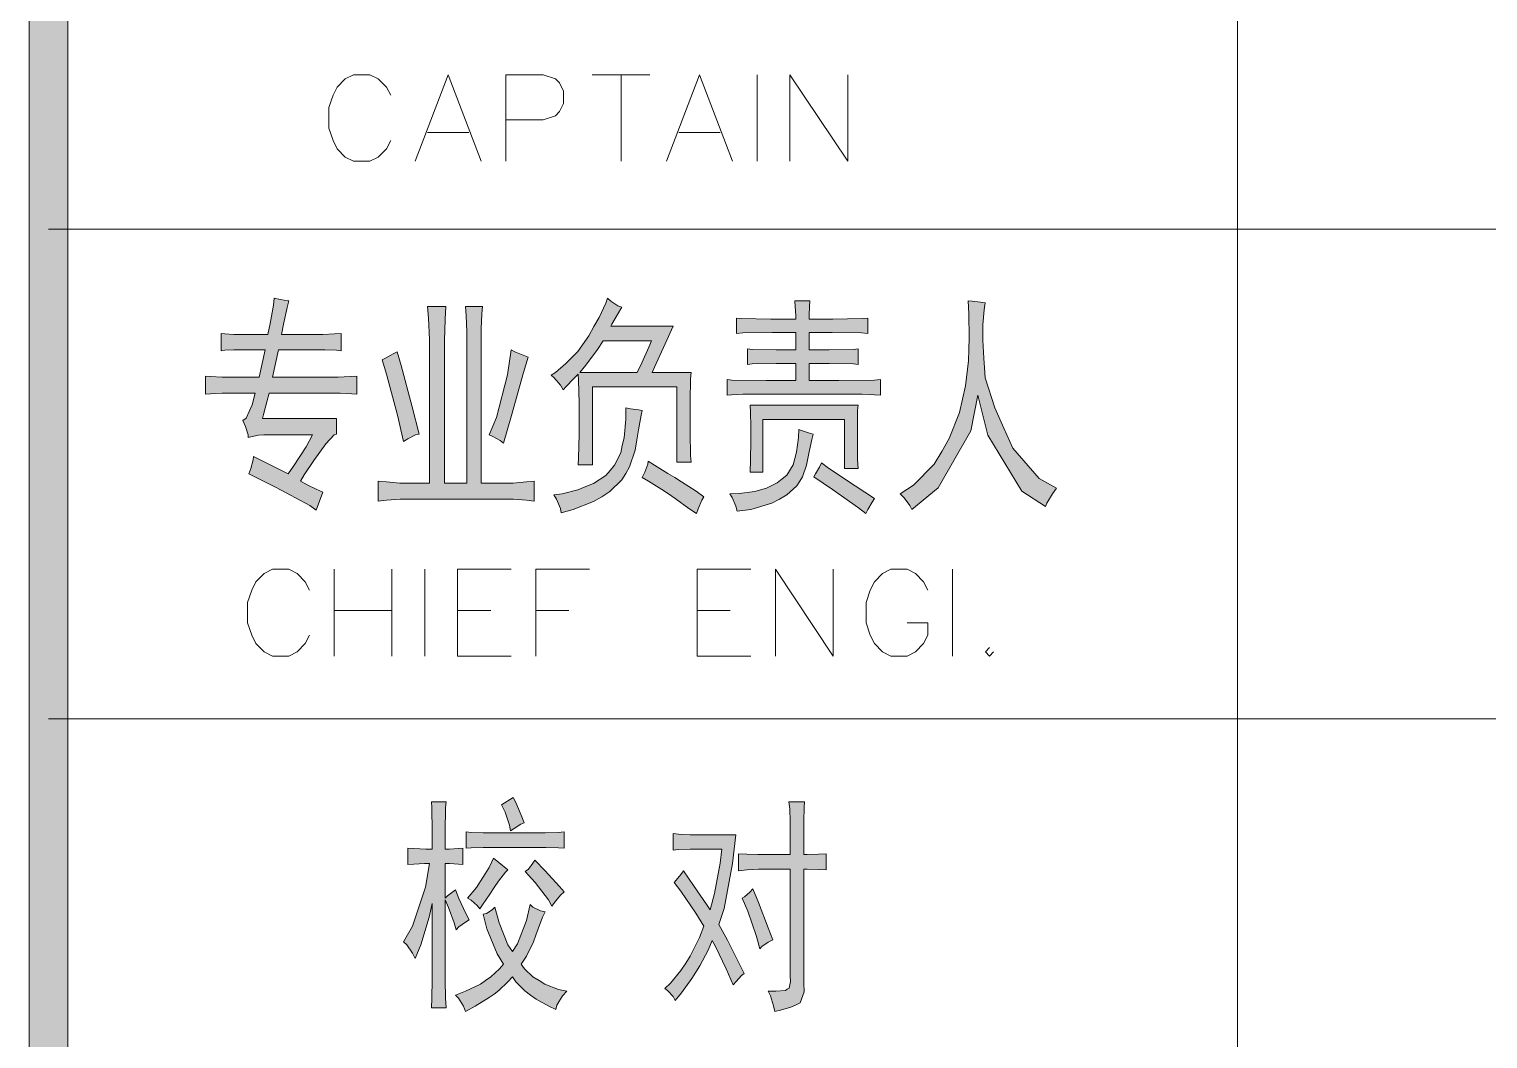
# Model space of a CAD drawing. Header units: millimetres. Extents: x 388 to 64525, y 87 to 607.
# Drawn here: x 64464.27 to 64482.41, y 399.92 to 412.48 of the extents above; entities that cross this region are included whole.
import ezdxf

# ---------------------------------------------------------------- set-up
doc = ezdxf.new("R2010")
doc.units = ezdxf.units.MM

msp = doc.modelspace()

# ---------------------------------------------------------------- hatches: boundary and pattern name
h = msp.add_hatch(color=0)
h.dxf.hatch_style = 2
h.paths.add_polyline_path([(64464.748, 320.182), (64464.268, 320.182), (64464.268, 597.224), (64464.748, 597.224)])
h = msp.add_hatch(color=0)
h.dxf.hatch_style = 2
h.paths.add_polyline_path([(64467.836, 406.496), (64467.757, 406.553), (64467.338, 406.779), (64467.001, 406.947), (64467.023, 407.015), (64467.052, 407.123), (64467.059, 407.162), (64467.141, 407.123), (64467.356, 407.015), (64467.489, 406.947), (64467.557, 407.044), (64467.711, 407.284), (64467.793, 407.431), (64467.188, 407.431), (64467.12, 407.427), (64467.023, 407.409), (64466.991, 407.399), (64466.991, 407.431), (64466.958, 407.538), (64466.923, 407.61), (64466.966, 407.639), (64467.041, 407.807), (64467.077, 407.95), (64466.747, 407.95), (64466.668, 407.95), (64466.521, 407.943), (64466.46, 407.94), (64466.46, 408.162), (64466.521, 408.158), (64466.668, 408.151), (64466.747, 408.151), (64467.127, 408.151), (64467.202, 408.491), (64466.883, 408.491), (64466.815, 408.491), (64466.7, 408.484), (64466.654, 408.477), (64466.654, 408.692), (64466.7, 408.688), (64466.815, 408.681), (64466.883, 408.681), (64467.238, 408.681), (64467.267, 408.817), (64467.306, 409.043), (64467.313, 409.133), (64467.392, 409.115), (64467.485, 409.097), (64467.499, 409.097), (64467.478, 409.014), (64467.431, 408.807), (64467.406, 408.681), (64467.861, 408.681), (64467.922, 408.681), (64468.066, 408.688), (64468.148, 408.692), (64468.148, 408.477), (64468.091, 408.484), (64467.947, 408.491), (64467.861, 408.491), (64467.37, 408.491), (64467.295, 408.151), (64468.048, 408.151), (64468.112, 408.151), (64468.259, 408.158), (64468.345, 408.162), (64468.345, 407.94), (64468.281, 407.943), (64468.137, 407.95), (64468.055, 407.95), (64467.252, 407.95), (64467.224, 407.843), (64467.181, 407.685), (64467.17, 407.635), (64468.091, 407.635), (64468.091, 407.442), (64468.062, 407.431), (64467.958, 407.32), (64467.883, 407.216), (64467.808, 407.115), (64467.689, 406.936), (64467.643, 406.858), (64467.75, 406.8), (64467.89, 406.732), (64467.922, 406.721)])
h = msp.add_hatch(color=0)
h.paths.add_polyline_path([(64471.638, 409.018), (64471.584, 408.928), (64471.516, 408.81), (64471.502, 408.782), (64472.279, 408.782), (64472.179, 408.563), (64472.046, 408.276), (64472.018, 408.208), (64472.501, 408.208), (64472.494, 408.129), (64472.49, 407.854), (64472.49, 407.657), (64472.49, 407.459), (64472.494, 407.176), (64472.501, 407.094), (64472.322, 407.094), (64472.322, 408.029), (64471.276, 408.029), (64471.276, 407.058), (64471.097, 407.058), (64471.1, 407.148), (64471.107, 407.438), (64471.107, 407.635), (64471.107, 407.832), (64471.1, 408.108), (64471.097, 408.187), (64471.039, 408.129), (64470.946, 408.033), (64470.91, 407.993), (64470.875, 408.051), (64470.796, 408.14), (64470.76, 408.176), (64470.814, 408.208), (64470.943, 408.319), (64471.018, 408.395), (64471.09, 408.47), (64471.229, 408.663), (64471.29, 408.778), (64471.355, 408.893), (64471.441, 409.068), (64471.462, 409.133), (64471.502, 409.093), (64471.591, 409.036)])
h.paths.add_polyline_path([(64471.408, 408.602), (64471.337, 408.495), (64471.19, 408.298), (64471.115, 408.208), (64471.831, 408.208), (64471.889, 408.327), (64471.975, 408.524), (64472.01, 408.602)])
h = msp.add_hatch(color=0)
h.dxf.hatch_style = 2
h.paths.add_polyline_path([(64469.449, 409.029), (64469.441, 408.871), (64469.434, 408.602), (64469.434, 408.491), (64469.434, 406.832), (64469.71, 406.832), (64469.71, 408.624), (64469.71, 408.713), (64469.703, 408.918), (64469.696, 409.029), (64469.907, 409.029), (64469.896, 408.939), (64469.889, 408.749), (64469.889, 408.649), (64469.889, 406.832), (64470.219, 406.832), (64470.287, 406.832), (64470.452, 406.847), (64470.549, 406.858), (64470.549, 406.61), (64470.452, 406.621), (64470.291, 406.632), (64470.226, 406.632), (64468.943, 406.632), (64468.882, 406.632), (64468.714, 406.621), (64468.607, 406.61), (64468.607, 406.858), (64468.714, 406.847), (64468.879, 406.832), (64468.936, 406.832), (64469.248, 406.832), (64469.248, 408.502), (64469.248, 408.62), (64469.234, 408.885), (64469.223, 409.029)])
h = msp.add_hatch(color=0)
h.dxf.hatch_style = 2
h.paths.add_polyline_path([(64473.977, 409.097), (64473.974, 409.029), (64473.97, 408.918), (64473.97, 408.871), (64474.264, 408.871), (64474.63, 408.878), (64474.698, 408.885), (64474.698, 408.692), (64474.619, 408.699), (64474.257, 408.703), (64473.97, 408.703), (64473.97, 408.491), (64474.217, 408.491), (64474.522, 408.495), (64474.579, 408.502), (64474.579, 408.309), (64474.522, 408.316), (64474.217, 408.319), (64473.97, 408.319), (64473.97, 408.108), (64474.336, 408.108), (64474.78, 408.112), (64474.855, 408.119), (64474.855, 407.925), (64474.78, 407.932), (64474.63, 407.94), (64474.554, 407.94), (64473.225, 407.94), (64473.143, 407.94), (64473.003, 407.932), (64472.949, 407.925), (64472.949, 408.119), (64473.006, 408.112), (64473.433, 408.108), (64473.802, 408.108), (64473.802, 408.319), (64473.558, 408.319), (64473.261, 408.316), (64473.2, 408.309), (64473.2, 408.502), (64473.261, 408.495), (64473.558, 408.491), (64473.802, 408.491), (64473.802, 408.703), (64473.508, 408.703), (64473.143, 408.699), (64473.067, 408.692), (64473.067, 408.885), (64473.125, 408.878), (64473.494, 408.871), (64473.802, 408.871), (64473.802, 408.918), (64473.795, 409.029), (64473.791, 409.097)])
h = msp.add_hatch(color=0)
h.dxf.hatch_style = 2
h.paths.add_polyline_path([(64475.102, 406.7), (64475.267, 406.807), (64475.525, 407.069), (64475.618, 407.227), (64475.712, 407.388), (64475.837, 407.71), (64475.876, 407.875), (64475.912, 408.043), (64475.952, 408.352), (64475.955, 408.495), (64475.959, 408.638), (64475.955, 408.939), (64475.948, 409.097), (64475.995, 409.093), (64476.099, 409.083), (64476.156, 409.075), (64476.145, 408.986), (64476.131, 408.799), (64476.131, 408.703), (64476.131, 408.61), (64476.142, 408.387), (64476.149, 408.266), (64476.156, 408.14), (64476.278, 407.768), (64476.389, 407.517), (64476.503, 407.266), (64476.829, 406.89), (64477.044, 406.768), (64476.994, 406.7), (64476.926, 406.585), (64476.908, 406.542), (64476.614, 406.732), (64476.192, 407.427), (64476.066, 407.925), (64475.98, 407.481), (64475.572, 406.772), (64475.246, 406.506), (64475.221, 406.553), (64475.149, 406.65)])
h = msp.add_hatch(color=0)
h.dxf.hatch_style = 2
h.paths.add_polyline_path([(64468.843, 408.466), (64468.893, 408.294), (64469.033, 407.782), (64469.119, 407.442), (64469.072, 407.431), (64468.976, 407.384), (64468.925, 407.352), (64468.85, 407.678), (64468.714, 408.187), (64468.657, 408.366), (64468.7, 408.387), (64468.793, 408.438)])
h = msp.add_hatch(color=0)
h.dxf.hatch_style = 2
h.paths.add_polyline_path([(64470.473, 408.398), (64470.416, 408.208), (64470.265, 407.674), (64470.169, 407.33), (64470.126, 407.363), (64470.036, 407.413), (64469.99, 407.431), (64470.079, 407.649), (64470.215, 408.18), (64470.262, 408.491), (64470.308, 408.466), (64470.412, 408.423)])
h = msp.add_hatch(color=0)
h.dxf.hatch_style = 2
h.paths.add_polyline_path([(64471.892, 407.735), (64471.878, 407.678), (64471.846, 407.495), (64471.824, 407.37), (64471.803, 407.241), (64471.734, 407.033), (64471.688, 406.951), (64471.641, 406.872), (64471.491, 406.729), (64471.391, 406.664), (64471.287, 406.603), (64471.032, 406.503), (64470.885, 406.463), (64470.875, 406.517), (64470.828, 406.632), (64470.792, 406.689), (64470.896, 406.7), (64471.093, 406.75), (64471.19, 406.789), (64471.287, 406.829), (64471.441, 406.929), (64471.494, 406.99), (64471.548, 407.055), (64471.627, 407.209), (64471.645, 407.302), (64471.666, 407.395), (64471.688, 407.628), (64471.688, 407.768), (64471.745, 407.757), (64471.846, 407.743)])
h = msp.add_hatch(color=0)
h.dxf.hatch_style = 2
h.paths.add_polyline_path([(64474.579, 407.803), (64474.572, 407.735), (64474.569, 407.56), (64474.569, 407.452), (64474.569, 407.345), (64474.572, 407.126), (64474.579, 407.015), (64474.407, 407.015), (64474.407, 407.624), (64473.393, 407.624), (64473.393, 406.969), (64473.236, 406.969), (64473.239, 407.123), (64473.243, 407.359), (64473.243, 407.442), (64473.243, 407.531), (64473.239, 407.714), (64473.236, 407.803)])
h = msp.add_hatch(color=0)
h.dxf.hatch_style = 2
h.paths.add_polyline_path([(64472.981, 406.7), (64473.1, 406.703), (64473.293, 406.729), (64473.365, 406.75), (64473.44, 406.768), (64473.573, 406.836), (64473.633, 406.886), (64473.691, 406.933), (64473.77, 407.058), (64473.791, 407.137), (64473.813, 407.216), (64473.838, 407.399), (64473.841, 407.499), (64473.874, 407.488), (64473.96, 407.459), (64474.02, 407.442), (64474.003, 407.373), (64473.97, 407.223), (64473.952, 407.137), (64473.934, 407.055), (64473.884, 406.911), (64473.852, 406.858), (64473.816, 406.8), (64473.691, 406.689), (64473.598, 406.635), (64473.504, 406.585), (64473.243, 406.506), (64473.075, 406.485), (64473.057, 406.546), (64473.01, 406.653)])
h = msp.add_hatch(color=0)
h.dxf.hatch_style = 2
h.paths.add_polyline_path([(64471.967, 407.105), (64472.046, 407.055), (64472.211, 406.951), (64472.297, 406.901), (64472.383, 406.85), (64472.562, 406.732), (64472.659, 406.664), (64472.634, 406.621), (64472.587, 406.514), (64472.566, 406.453), (64472.473, 406.517), (64472.301, 406.643), (64472.218, 406.7), (64472.136, 406.754), (64471.971, 406.858), (64471.892, 406.901), (64471.924, 406.969), (64471.964, 407.069)])
h = msp.add_hatch(color=0)
h.dxf.hatch_style = 2
h.paths.add_polyline_path([(64474.121, 407.083), (64474.21, 407.019), (64474.54, 406.8), (64474.78, 406.643), (64474.751, 406.596), (64474.698, 406.503), (64474.673, 406.453), (64474.583, 406.524), (64474.26, 406.754), (64474.028, 406.911), (64474.049, 406.947), (64474.096, 407.029)])
h = msp.add_hatch(color=0)
h.dxf.hatch_style = 2
h.paths.add_polyline_path([(64469.28, 402.282), (64469.28, 402.501), (64469.277, 402.794), (64469.273, 402.87), (64469.452, 402.87), (64469.445, 402.794), (64469.441, 402.501), (64469.441, 402.282), (64469.492, 402.282), (64469.603, 402.289), (64469.66, 402.293), (64469.66, 402.092), (64469.606, 402.096), (64469.495, 402.103), (64469.441, 402.103), (64469.441, 401.673), (64469.47, 401.702), (64469.535, 401.752), (64469.57, 401.777), (64469.613, 401.669), (64469.699, 401.483), (64469.739, 401.404), (64469.696, 401.376), (64469.613, 401.315), (64469.578, 401.279), (64469.552, 401.368), (64469.484, 401.555), (64469.441, 401.651), (64469.441, 400.774), (64469.441, 400.659), (64469.445, 400.43), (64469.452, 400.311), (64469.273, 400.311), (64469.277, 400.43), (64469.28, 400.659), (64469.28, 400.774), (64469.28, 401.608), (64469.244, 401.437), (64469.137, 401.093), (64469.069, 400.921), (64469.037, 400.989), (64468.965, 401.093), (64468.925, 401.132), (64469.037, 401.325), (64469.198, 401.809), (64469.248, 402.103), (64469.183, 402.103), (64469.051, 402.096), (64468.976, 402.092), (64468.976, 402.293), (64469.051, 402.289), (64469.201, 402.282)])
h = msp.add_hatch(color=0)
h.dxf.hatch_style = 2
h.paths.add_polyline_path([(64470.287, 402.923), (64470.319, 402.863), (64470.387, 402.705), (64470.423, 402.608), (64470.384, 402.594), (64470.298, 402.54), (64470.255, 402.508), (64470.24, 402.579), (64470.187, 402.744), (64470.144, 402.834)])
h = msp.add_hatch(color=0)
h.dxf.hatch_style = 2
h.paths.add_polyline_path([(64473.092, 402.225), (64473.193, 402.221), (64473.332, 402.214), (64473.372, 402.214), (64473.734, 402.214), (64473.734, 402.554), (64473.734, 402.626), (64473.727, 402.784), (64473.716, 402.87), (64473.909, 402.87), (64473.906, 402.802), (64473.902, 402.633), (64473.902, 402.529), (64473.902, 402.214), (64473.945, 402.214), (64474.085, 402.221), (64474.182, 402.225), (64474.182, 402.024), (64474.085, 402.028), (64473.945, 402.035), (64473.902, 402.035), (64473.902, 400.616), (64473.906, 400.509), (64473.856, 400.372), (64473.798, 400.344), (64473.741, 400.319), (64473.612, 400.279), (64473.54, 400.265), (64473.526, 400.333), (64473.49, 400.458), (64473.461, 400.516), (64473.555, 400.516), (64473.673, 400.526), (64473.694, 400.541), (64473.719, 400.555), (64473.737, 400.638), (64473.734, 400.706), (64473.734, 402.035), (64473.379, 402.035), (64473.34, 402.035), (64473.196, 402.024), (64473.092, 402.013)])
h = msp.add_hatch(color=0)
h.dxf.hatch_style = 2
h.paths.add_polyline_path([(64470.599, 402.486), (64470.685, 402.486), (64470.846, 402.49), (64470.921, 402.497), (64470.921, 402.293), (64470.853, 402.3), (64470.692, 402.304), (64470.599, 402.304), (64470, 402.304), (64469.914, 402.304), (64469.767, 402.3), (64469.703, 402.293), (64469.703, 402.497), (64469.767, 402.49), (64469.914, 402.486), (64470, 402.486)])
h = msp.add_hatch(color=0)
h.dxf.hatch_style = 2
h.paths.add_polyline_path([(64472.279, 402.476), (64472.344, 402.468), (64472.49, 402.461), (64472.576, 402.461), (64473.057, 402.461), (64473.014, 402.103), (64472.91, 401.544), (64472.845, 401.347), (64472.953, 401.15), (64473.107, 400.845), (64473.161, 400.738), (64473.128, 400.713), (64473.06, 400.638), (64473.024, 400.595), (64472.935, 400.795), (64472.806, 401.071), (64472.763, 401.146), (64472.713, 401.028), (64472.609, 400.831), (64472.559, 400.752), (64472.508, 400.673), (64472.383, 400.498), (64472.304, 400.401), (64472.276, 400.451), (64472.207, 400.526), (64472.172, 400.548), (64472.243, 400.616), (64472.372, 400.774), (64472.433, 400.863), (64472.49, 400.953), (64472.605, 401.186), (64472.659, 401.325), (64472.559, 401.487), (64472.372, 401.759), (64472.29, 401.866), (64472.315, 401.895), (64472.372, 401.967), (64472.408, 402.013), (64472.53, 401.831), (64472.695, 401.591), (64472.738, 401.526), (64472.791, 401.73), (64472.863, 402.107), (64472.881, 402.282), (64472.576, 402.282), (64472.49, 402.282), (64472.344, 402.278), (64472.279, 402.271)])
h = msp.add_hatch(color=0)
h.dxf.hatch_style = 2
h.paths.add_polyline_path([(64470.219, 402.024), (64470.19, 401.995), (64470.104, 401.884), (64470.051, 401.806), (64469.997, 401.723), (64469.907, 401.591), (64469.871, 401.54), (64469.839, 401.58), (64469.764, 401.648), (64469.721, 401.673), (64469.832, 401.806), (64469.99, 402.053), (64470.043, 402.171)])
h = msp.add_hatch(color=0)
h.dxf.hatch_style = 2
h.paths.add_polyline_path([(64470.556, 402.146), (64470.685, 402.013), (64470.864, 401.816), (64470.921, 401.752), (64470.878, 401.709), (64470.803, 401.619), (64470.767, 401.573), (64470.728, 401.651), (64470.563, 401.866), (64470.437, 402.003), (64470.477, 402.035), (64470.534, 402.107)])
h = msp.add_hatch(color=0)
h.dxf.hatch_style = 2
h.paths.add_polyline_path([(64473.268, 401.788), (64473.34, 401.619), (64473.461, 401.304), (64473.515, 401.157), (64473.458, 401.128), (64473.379, 401.071), (64473.354, 401.042), (64473.315, 401.196), (64473.207, 401.512), (64473.135, 401.673), (64473.164, 401.691), (64473.232, 401.748)])
h = msp.add_hatch(color=0)
h.dxf.hatch_style = 2
h.paths.add_polyline_path([(64470.058, 401.562), (64470.115, 401.368), (64470.222, 401.093), (64470.28, 401.01), (64470.341, 401.107), (64470.452, 401.397), (64470.498, 401.594), (64470.534, 401.562), (64470.627, 401.515), (64470.685, 401.505), (64470.652, 401.437), (64470.599, 401.29), (64470.57, 401.211), (64470.541, 401.132), (64470.452, 400.953), (64470.387, 400.852), (64470.427, 400.795), (64470.534, 400.695), (64470.609, 400.648), (64470.681, 400.605), (64470.853, 400.537), (64470.953, 400.516), (64470.9, 400.458), (64470.832, 400.344), (64470.817, 400.29), (64470.731, 400.329), (64470.574, 400.419), (64470.502, 400.469), (64470.434, 400.519), (64470.319, 400.634), (64470.28, 400.695), (64470.222, 400.634), (64470.108, 400.526), (64470.051, 400.48), (64469.99, 400.437), (64469.814, 400.329), (64469.696, 400.265), (64469.671, 400.329), (64469.606, 400.43), (64469.57, 400.469), (64469.696, 400.516), (64469.882, 400.605), (64469.943, 400.648), (64470.008, 400.695), (64470.119, 400.795), (64470.169, 400.852), (64470.09, 400.981), (64469.961, 401.29), (64469.914, 401.472), (64469.954, 401.483), (64470.025, 401.526)])

# ---------------------------------------------------------------- linework, layer by layer
at = {"color": 0, "lineweight": 0}
for points in [[(64464.748, 320.182), (64464.268, 320.182), (64464.268, 597.224), (64464.748, 597.224)], [(64467.836, 406.496), (64467.757, 406.553), (64467.338, 406.779), (64467.001, 406.947), (64467.023, 407.015), (64467.052, 407.123), (64467.059, 407.162), (64467.141, 407.123), (64467.356, 407.015), (64467.489, 406.947), (64467.557, 407.044), (64467.711, 407.284), (64467.793, 407.431), (64467.188, 407.431), (64467.12, 407.427), (64467.023, 407.409), (64466.991, 407.399), (64466.991, 407.431), (64466.958, 407.538), (64466.923, 407.61), (64466.966, 407.639), (64467.041, 407.807), (64467.077, 407.95), (64466.747, 407.95), (64466.668, 407.95), (64466.521, 407.943), (64466.46, 407.94), (64466.46, 408.162), (64466.521, 408.158), (64466.668, 408.151), (64466.747, 408.151), (64467.127, 408.151), (64467.202, 408.491), (64466.883, 408.491), (64466.815, 408.491), (64466.7, 408.484), (64466.654, 408.477), (64466.654, 408.692), (64466.7, 408.688), (64466.815, 408.681), (64466.883, 408.681), (64467.238, 408.681), (64467.267, 408.817), (64467.306, 409.043), (64467.313, 409.133), (64467.392, 409.115), (64467.485, 409.097), (64467.499, 409.097), (64467.478, 409.014), (64467.431, 408.807), (64467.406, 408.681), (64467.861, 408.681), (64467.922, 408.681), (64468.066, 408.688), (64468.148, 408.692), (64468.148, 408.477), (64468.091, 408.484), (64467.947, 408.491), (64467.861, 408.491), (64467.37, 408.491), (64467.295, 408.151), (64468.048, 408.151), (64468.112, 408.151), (64468.259, 408.158), (64468.345, 408.162), (64468.345, 407.94), (64468.281, 407.943), (64468.137, 407.95), (64468.055, 407.95), (64467.252, 407.95), (64467.224, 407.843), (64467.181, 407.685), (64467.17, 407.635), (64468.091, 407.635), (64468.091, 407.442), (64468.062, 407.431), (64467.958, 407.32), (64467.883, 407.216), (64467.808, 407.115), (64467.689, 406.936), (64467.643, 406.858), (64467.75, 406.8), (64467.89, 406.732), (64467.922, 406.721)], [(64471.638, 409.018), (64471.584, 408.928), (64471.516, 408.81), (64471.502, 408.782), (64472.279, 408.782), (64472.179, 408.563), (64472.046, 408.276), (64472.018, 408.208), (64472.501, 408.208), (64472.494, 408.129), (64472.49, 407.854), (64472.49, 407.657), (64472.49, 407.459), (64472.494, 407.176), (64472.501, 407.094), (64472.322, 407.094), (64472.322, 408.029), (64471.276, 408.029), (64471.276, 407.058), (64471.097, 407.058), (64471.1, 407.148), (64471.107, 407.438), (64471.107, 407.635), (64471.107, 407.832), (64471.1, 408.108), (64471.097, 408.187), (64471.039, 408.129), (64470.946, 408.033), (64470.91, 407.993), (64470.875, 408.051), (64470.796, 408.14), (64470.76, 408.176), (64470.814, 408.208), (64470.943, 408.319), (64471.018, 408.395), (64471.09, 408.47), (64471.229, 408.663), (64471.29, 408.778), (64471.355, 408.893), (64471.441, 409.068), (64471.462, 409.133), (64471.502, 409.093), (64471.591, 409.036)], [(64469.449, 409.029), (64469.441, 408.871), (64469.434, 408.602), (64469.434, 408.491), (64469.434, 406.832), (64469.71, 406.832), (64469.71, 408.624), (64469.71, 408.713), (64469.703, 408.918), (64469.696, 409.029), (64469.907, 409.029), (64469.896, 408.939), (64469.889, 408.749), (64469.889, 408.649), (64469.889, 406.832), (64470.219, 406.832), (64470.287, 406.832), (64470.452, 406.847), (64470.549, 406.858), (64470.549, 406.61), (64470.452, 406.621), (64470.291, 406.632), (64470.226, 406.632), (64468.943, 406.632), (64468.882, 406.632), (64468.714, 406.621), (64468.607, 406.61), (64468.607, 406.858), (64468.714, 406.847), (64468.879, 406.832), (64468.936, 406.832), (64469.248, 406.832), (64469.248, 408.502), (64469.248, 408.62), (64469.234, 408.885), (64469.223, 409.029)], [(64473.977, 409.097), (64473.974, 409.029), (64473.97, 408.918), (64473.97, 408.871), (64474.264, 408.871), (64474.63, 408.878), (64474.698, 408.885), (64474.698, 408.692), (64474.619, 408.699), (64474.257, 408.703), (64473.97, 408.703), (64473.97, 408.491), (64474.217, 408.491), (64474.522, 408.495), (64474.579, 408.502), (64474.579, 408.309), (64474.522, 408.316), (64474.217, 408.319), (64473.97, 408.319), (64473.97, 408.108), (64474.336, 408.108), (64474.78, 408.112), (64474.855, 408.119), (64474.855, 407.925), (64474.78, 407.932), (64474.63, 407.94), (64474.554, 407.94), (64473.225, 407.94), (64473.143, 407.94), (64473.003, 407.932), (64472.949, 407.925), (64472.949, 408.119), (64473.006, 408.112), (64473.433, 408.108), (64473.802, 408.108), (64473.802, 408.319), (64473.558, 408.319), (64473.261, 408.316), (64473.2, 408.309), (64473.2, 408.502), (64473.261, 408.495), (64473.558, 408.491), (64473.802, 408.491), (64473.802, 408.703), (64473.508, 408.703), (64473.143, 408.699), (64473.067, 408.692), (64473.067, 408.885), (64473.125, 408.878), (64473.494, 408.871), (64473.802, 408.871), (64473.802, 408.918), (64473.795, 409.029), (64473.791, 409.097)], [(64475.102, 406.7), (64475.267, 406.807), (64475.525, 407.069), (64475.618, 407.227), (64475.712, 407.388), (64475.837, 407.71), (64475.876, 407.875), (64475.912, 408.043), (64475.952, 408.352), (64475.955, 408.495), (64475.959, 408.638), (64475.955, 408.939), (64475.948, 409.097), (64475.995, 409.093), (64476.099, 409.083), (64476.156, 409.075), (64476.145, 408.986), (64476.131, 408.799), (64476.131, 408.703), (64476.131, 408.61), (64476.142, 408.387), (64476.149, 408.266), (64476.156, 408.14), (64476.278, 407.768), (64476.389, 407.517), (64476.503, 407.266), (64476.829, 406.89), (64477.044, 406.768), (64476.994, 406.7), (64476.926, 406.585), (64476.908, 406.542), (64476.614, 406.732), (64476.192, 407.427), (64476.066, 407.925), (64475.98, 407.481), (64475.572, 406.772), (64475.246, 406.506), (64475.221, 406.553), (64475.149, 406.65)], [(64471.408, 408.602), (64471.337, 408.495), (64471.19, 408.298), (64471.115, 408.208), (64471.831, 408.208), (64471.889, 408.327), (64471.975, 408.524), (64472.01, 408.602)], [(64468.843, 408.466), (64468.893, 408.294), (64469.033, 407.782), (64469.119, 407.442), (64469.072, 407.431), (64468.976, 407.384), (64468.925, 407.352), (64468.85, 407.678), (64468.714, 408.187), (64468.657, 408.366), (64468.7, 408.387), (64468.793, 408.438)], [(64470.473, 408.398), (64470.416, 408.208), (64470.265, 407.674), (64470.169, 407.33), (64470.126, 407.363), (64470.036, 407.413), (64469.99, 407.431), (64470.079, 407.649), (64470.215, 408.18), (64470.262, 408.491), (64470.308, 408.466), (64470.412, 408.423)], [(64471.892, 407.735), (64471.878, 407.678), (64471.846, 407.495), (64471.824, 407.37), (64471.803, 407.241), (64471.734, 407.033), (64471.688, 406.951), (64471.641, 406.872), (64471.491, 406.729), (64471.391, 406.664), (64471.287, 406.603), (64471.032, 406.503), (64470.885, 406.463), (64470.875, 406.517), (64470.828, 406.632), (64470.792, 406.689), (64470.896, 406.7), (64471.093, 406.75), (64471.19, 406.789), (64471.287, 406.829), (64471.441, 406.929), (64471.494, 406.99), (64471.548, 407.055), (64471.627, 407.209), (64471.645, 407.302), (64471.666, 407.395), (64471.688, 407.628), (64471.688, 407.768), (64471.745, 407.757), (64471.846, 407.743)], [(64474.579, 407.803), (64474.572, 407.735), (64474.569, 407.56), (64474.569, 407.452), (64474.569, 407.345), (64474.572, 407.126), (64474.579, 407.015), (64474.407, 407.015), (64474.407, 407.624), (64473.393, 407.624), (64473.393, 406.969), (64473.236, 406.969), (64473.239, 407.123), (64473.243, 407.359), (64473.243, 407.442), (64473.243, 407.531), (64473.239, 407.714), (64473.236, 407.803)], [(64472.981, 406.7), (64473.1, 406.703), (64473.293, 406.729), (64473.365, 406.75), (64473.44, 406.768), (64473.573, 406.836), (64473.633, 406.886), (64473.691, 406.933), (64473.77, 407.058), (64473.791, 407.137), (64473.813, 407.216), (64473.838, 407.399), (64473.841, 407.499), (64473.874, 407.488), (64473.96, 407.459), (64474.02, 407.442), (64474.003, 407.373), (64473.97, 407.223), (64473.952, 407.137), (64473.934, 407.055), (64473.884, 406.911), (64473.852, 406.858), (64473.816, 406.8), (64473.691, 406.689), (64473.598, 406.635), (64473.504, 406.585), (64473.243, 406.506), (64473.075, 406.485), (64473.057, 406.546), (64473.01, 406.653)], [(64471.967, 407.105), (64472.046, 407.055), (64472.211, 406.951), (64472.297, 406.901), (64472.383, 406.85), (64472.562, 406.732), (64472.659, 406.664), (64472.634, 406.621), (64472.587, 406.514), (64472.566, 406.453), (64472.473, 406.517), (64472.301, 406.643), (64472.218, 406.7), (64472.136, 406.754), (64471.971, 406.858), (64471.892, 406.901), (64471.924, 406.969), (64471.964, 407.069)], [(64474.121, 407.083), (64474.21, 407.019), (64474.54, 406.8), (64474.78, 406.643), (64474.751, 406.596), (64474.698, 406.503), (64474.673, 406.453), (64474.583, 406.524), (64474.26, 406.754), (64474.028, 406.911), (64474.049, 406.947), (64474.096, 407.029)], [(64469.28, 402.282), (64469.28, 402.501), (64469.277, 402.794), (64469.273, 402.87), (64469.452, 402.87), (64469.445, 402.794), (64469.441, 402.501), (64469.441, 402.282), (64469.492, 402.282), (64469.603, 402.289), (64469.66, 402.293), (64469.66, 402.092), (64469.606, 402.096), (64469.495, 402.103), (64469.441, 402.103), (64469.441, 401.673), (64469.47, 401.702), (64469.535, 401.752), (64469.57, 401.777), (64469.613, 401.669), (64469.699, 401.483), (64469.739, 401.404), (64469.696, 401.376), (64469.613, 401.315), (64469.578, 401.279), (64469.552, 401.368), (64469.484, 401.555), (64469.441, 401.651), (64469.441, 400.774), (64469.441, 400.659), (64469.445, 400.43), (64469.452, 400.311), (64469.273, 400.311), (64469.277, 400.43), (64469.28, 400.659), (64469.28, 400.774), (64469.28, 401.608), (64469.244, 401.437), (64469.137, 401.093), (64469.069, 400.921), (64469.037, 400.989), (64468.965, 401.093), (64468.925, 401.132), (64469.037, 401.325), (64469.198, 401.809), (64469.248, 402.103), (64469.183, 402.103), (64469.051, 402.096), (64468.976, 402.092), (64468.976, 402.293), (64469.051, 402.289), (64469.201, 402.282)], [(64470.287, 402.923), (64470.319, 402.863), (64470.387, 402.705), (64470.423, 402.608), (64470.384, 402.594), (64470.298, 402.54), (64470.255, 402.508), (64470.24, 402.579), (64470.187, 402.744), (64470.144, 402.834)], [(64473.092, 402.225), (64473.193, 402.221), (64473.332, 402.214), (64473.372, 402.214), (64473.734, 402.214), (64473.734, 402.554), (64473.734, 402.626), (64473.727, 402.784), (64473.716, 402.87), (64473.909, 402.87), (64473.906, 402.802), (64473.902, 402.633), (64473.902, 402.529), (64473.902, 402.214), (64473.945, 402.214), (64474.085, 402.221), (64474.182, 402.225), (64474.182, 402.024), (64474.085, 402.028), (64473.945, 402.035), (64473.902, 402.035), (64473.902, 400.616), (64473.906, 400.509), (64473.856, 400.372), (64473.798, 400.344), (64473.741, 400.319), (64473.612, 400.279), (64473.54, 400.265), (64473.526, 400.333), (64473.49, 400.458), (64473.461, 400.516), (64473.555, 400.516), (64473.673, 400.526), (64473.694, 400.541), (64473.719, 400.555), (64473.737, 400.638), (64473.734, 400.706), (64473.734, 402.035), (64473.379, 402.035), (64473.34, 402.035), (64473.196, 402.024), (64473.092, 402.013)], [(64470.599, 402.486), (64470.685, 402.486), (64470.846, 402.49), (64470.921, 402.497), (64470.921, 402.293), (64470.853, 402.3), (64470.692, 402.304), (64470.599, 402.304), (64470, 402.304), (64469.914, 402.304), (64469.767, 402.3), (64469.703, 402.293), (64469.703, 402.497), (64469.767, 402.49), (64469.914, 402.486), (64470, 402.486)], [(64472.279, 402.476), (64472.344, 402.468), (64472.49, 402.461), (64472.576, 402.461), (64473.057, 402.461), (64473.014, 402.103), (64472.91, 401.544), (64472.845, 401.347), (64472.953, 401.15), (64473.107, 400.845), (64473.161, 400.738), (64473.128, 400.713), (64473.06, 400.638), (64473.024, 400.595), (64472.935, 400.795), (64472.806, 401.071), (64472.763, 401.146), (64472.713, 401.028), (64472.609, 400.831), (64472.559, 400.752), (64472.508, 400.673), (64472.383, 400.498), (64472.304, 400.401), (64472.276, 400.451), (64472.207, 400.526), (64472.172, 400.548), (64472.243, 400.616), (64472.372, 400.774), (64472.433, 400.863), (64472.49, 400.953), (64472.605, 401.186), (64472.659, 401.325), (64472.559, 401.487), (64472.372, 401.759), (64472.29, 401.866), (64472.315, 401.895), (64472.372, 401.967), (64472.408, 402.013), (64472.53, 401.831), (64472.695, 401.591), (64472.738, 401.526), (64472.791, 401.73), (64472.863, 402.107), (64472.881, 402.282), (64472.576, 402.282), (64472.49, 402.282), (64472.344, 402.278), (64472.279, 402.271)], [(64470.219, 402.024), (64470.19, 401.995), (64470.104, 401.884), (64470.051, 401.806), (64469.997, 401.723), (64469.907, 401.591), (64469.871, 401.54), (64469.839, 401.58), (64469.764, 401.648), (64469.721, 401.673), (64469.832, 401.806), (64469.99, 402.053), (64470.043, 402.171)], [(64470.556, 402.146), (64470.685, 402.013), (64470.864, 401.816), (64470.921, 401.752), (64470.878, 401.709), (64470.803, 401.619), (64470.767, 401.573), (64470.728, 401.651), (64470.563, 401.866), (64470.437, 402.003), (64470.477, 402.035), (64470.534, 402.107)], [(64473.268, 401.788), (64473.34, 401.619), (64473.461, 401.304), (64473.515, 401.157), (64473.458, 401.128), (64473.379, 401.071), (64473.354, 401.042), (64473.315, 401.196), (64473.207, 401.512), (64473.135, 401.673), (64473.164, 401.691), (64473.232, 401.748)], [(64470.058, 401.562), (64470.115, 401.368), (64470.222, 401.093), (64470.28, 401.01), (64470.341, 401.107), (64470.452, 401.397), (64470.498, 401.594), (64470.534, 401.562), (64470.627, 401.515), (64470.685, 401.505), (64470.652, 401.437), (64470.599, 401.29), (64470.57, 401.211), (64470.541, 401.132), (64470.452, 400.953), (64470.387, 400.852), (64470.427, 400.795), (64470.534, 400.695), (64470.609, 400.648), (64470.681, 400.605), (64470.853, 400.537), (64470.953, 400.516), (64470.9, 400.458), (64470.832, 400.344), (64470.817, 400.29), (64470.731, 400.329), (64470.574, 400.419), (64470.502, 400.469), (64470.434, 400.519), (64470.319, 400.634), (64470.28, 400.695), (64470.222, 400.634), (64470.108, 400.526), (64470.051, 400.48), (64469.99, 400.437), (64469.814, 400.329), (64469.696, 400.265), (64469.671, 400.329), (64469.606, 400.43), (64469.57, 400.469), (64469.696, 400.516), (64469.882, 400.605), (64469.943, 400.648), (64470.008, 400.695), (64470.119, 400.795), (64470.169, 400.852), (64470.09, 400.981), (64469.961, 401.29), (64469.914, 401.472), (64469.954, 401.483), (64470.025, 401.526)]]:
    msp.add_lwpolyline(points, close=True, dxfattribs=at)
for points in [[(64479.295, 378.366), (64479.295, 426.961)], [(64468.764, 411.655), (64468.71, 411.755), (64468.61, 411.859), (64468.506, 411.909), (64468.302, 411.909), (64468.198, 411.859), (64468.098, 411.755), (64468.048, 411.655), (64467.994, 411.501), (64467.994, 411.247), (64468.048, 411.093), (64468.098, 410.989), (64468.198, 410.885), (64468.302, 410.835), (64468.506, 410.835), (64468.61, 410.885), (64468.71, 410.989), (64468.764, 411.093)], [(64469.069, 410.835), (64469.481, 411.909), (64469.889, 410.835)], [(64470.197, 410.835), (64470.197, 411.909), (64470.66, 411.909), (64470.814, 411.859), (64470.864, 411.809), (64470.914, 411.705), (64470.914, 411.551), (64470.864, 411.451), (64470.814, 411.397), (64470.66, 411.347), (64470.197, 411.347)], [(64471.272, 411.909), (64471.989, 411.909)], [(64471.631, 411.909), (64471.631, 410.835)], [(64472.193, 410.835), (64472.605, 411.909), (64473.014, 410.835)], [(64473.322, 410.835), (64473.322, 411.909)], [(64473.73, 410.835), (64473.73, 411.909), (64474.45, 410.835), (64474.45, 411.909)], [(64469.223, 411.193), (64469.735, 411.193)], [(64472.347, 411.193), (64472.86, 411.193)], [(64464.508, 409.989), (64514.558, 409.989)], [(64467.754, 405.503), (64467.7, 405.607), (64467.6, 405.707), (64467.496, 405.761), (64467.292, 405.761), (64467.191, 405.707), (64467.087, 405.607), (64467.037, 405.503), (64466.983, 405.349), (64466.983, 405.095), (64467.037, 404.941), (64467.087, 404.837), (64467.191, 404.736), (64467.292, 404.683), (64467.496, 404.683), (64467.6, 404.736), (64467.7, 404.837), (64467.754, 404.941)], [(64468.062, 404.683), (64468.062, 405.761)], [(64468.779, 405.761), (64468.779, 404.683)], [(64469.187, 404.683), (64469.187, 405.761)], [(64469.595, 404.683), (64469.595, 405.761), (64470.262, 405.761)], [(64470.57, 404.683), (64470.57, 405.761), (64471.236, 405.761)], [(64472.576, 404.683), (64472.576, 405.761), (64473.243, 405.761)], [(64473.551, 404.683), (64473.551, 405.761), (64474.268, 404.683), (64474.268, 405.761)], [(64475.446, 405.503), (64475.393, 405.607), (64475.292, 405.707), (64475.188, 405.761), (64474.984, 405.761), (64474.88, 405.707), (64474.78, 405.607), (64474.726, 405.503), (64474.676, 405.349), (64474.676, 405.095), (64474.726, 404.941), (64474.78, 404.837), (64474.88, 404.736), (64474.984, 404.683), (64475.188, 404.683), (64475.292, 404.736), (64475.393, 404.837), (64475.446, 404.941), (64475.446, 405.095), (64475.188, 405.095)], [(64475.751, 404.683), (64475.751, 405.761)], [(64468.062, 405.249), (64468.779, 405.249)], [(64469.595, 405.249), (64470.008, 405.249)], [(64470.57, 405.249), (64470.978, 405.249)], [(64472.576, 405.249), (64472.985, 405.249)], [(64476.213, 404.787), (64476.163, 404.736), (64476.213, 404.683), (64476.263, 404.736)], [(64469.595, 404.683), (64470.262, 404.683)], [(64472.576, 404.683), (64473.243, 404.683)], [(64464.508, 403.902), (64514.558, 403.902)]]:
    msp.add_lwpolyline(points, dxfattribs=at)

doc.saveas('drawing.dxf')
